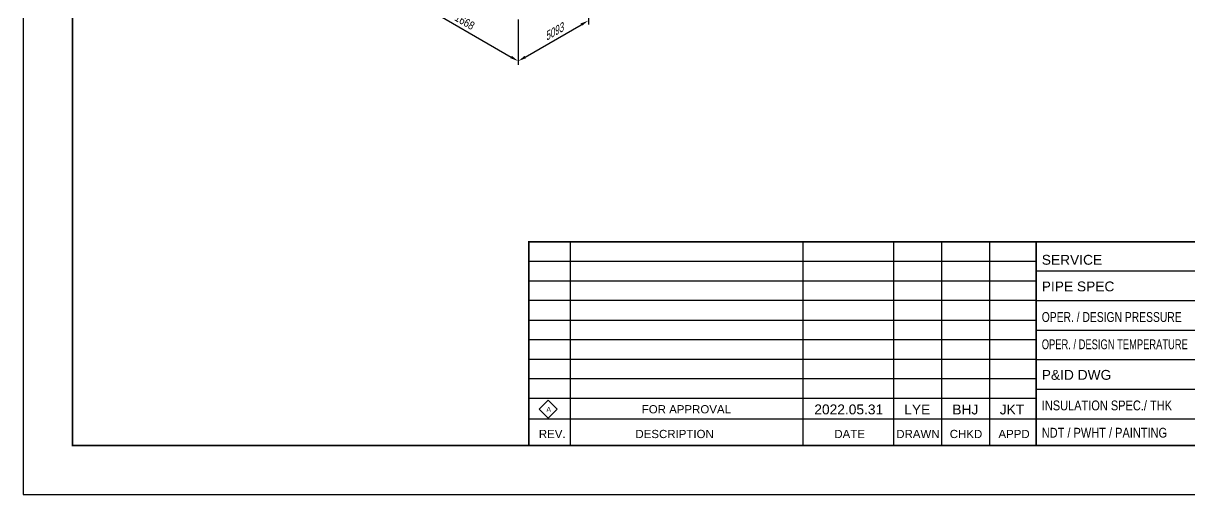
# Model space of a CAD drawing. Header units: millimetres. Extents: x 0 to 594, y 0 to 420.
# Drawn here: x 0 to 355.3, y 0 to 143.5 of the extents above; entities that cross this region are included whole.
import ezdxf
from ezdxf.enums import TextEntityAlignment as Align

# ---------------------------------------------------------------- set-up
doc = ezdxf.new("R2010")
doc.units = ezdxf.units.MM
doc.header["$LTSCALE"] = 0.25
doc.layers.add('TITLE', color=7, linetype='Continuous')
doc.layers.add('치수', color=1, linetype='Continuous')
doc.styles.add('AdskIsoMetric', font='arial.ttf', dxfattribs={"width": 0.8, "height": 2.5})
doc.styles.add('AdskIsoMetric-30', font='arial.ttf', dxfattribs={"width": 0.8, "height": 2.5})
doc.styles.add('AdskIsoMetric30', font='arial.ttf', dxfattribs={"width": 0.8, "oblique": 30, "height": 2.5})
doc.styles.add('FF1', font='arial.ttf')
doc.styles.add('RomanS', font='arial.ttf')
doc.styles.get("Standard").update_dxf_attribs({"font": 'arial.ttf'})
doc.dimstyles.new('AdskIsoMetric', dxfattribs={"dimtxt": 2.5, "dimasz": 2.5, "dimexe": 1, "dimexo": 2, "dimgap": 0.8, "dimtad": 1, "dimdec": 0, "dimrnd": 1, "dimzin": 0, "dimdsep": 46, "dimtxsty": 'AdskIsoMetric', "dimcen": 0, "dimclrt": 7, "dimadec": 0, "dimazin": 0, "dimtfac": 1, "dimtdec": 0, "dimtmove": 1, "dimatfit": 3, "dimfxl": 0, "dimfrac": 2, "dimtolj": 1, "dimtzin": 0, "dimarcsym": 0})

# ---------------------------------------------------------------- blocks, each defined once
blk = doc.blocks.new('*D45')
at = {"layer": 'Defpoints', "color": 0}
for p in [(172.1269620514727, 159.3350746049395), (150.7611754925764, 146.9995319842347), (172.1269620511133, 144.3350746049395)]:
    blk.add_point(p, dxfattribs=at)
at = {"layer": '치수', "color": 0, "lineweight": -2}
for p, q in [((172.1269620514173, 157.0256735281734), (172.1269620510856, 143.1803740665564)), ((150.7611754925211, 144.6901309074687), (150.7611754921893, 130.8448314458517)), ((152.926239001701, 133.249531984195), (169.9618985416293, 143.0850746049791))]:
    blk.add_line(p, q, dxfattribs=at)
at = {"layer": '치수', "color": 0}
for points in [[(169.7535652083025, 143.4459185232265), (170.170231874956, 142.7242306867318), (172.1269620511133, 144.3350746049395)], [(152.7179056683743, 133.6103759024423), (153.1345723350277, 132.8886880659477), (150.761175492217, 131.9995319842347)]]:
    blk.add_solid(points, dxfattribs=at)
at = {"layer": '치수', "color": 7, "insert": (161.4440687717278, 140.7842005626766), "char_height": 2.5, "attachment_point": 5, "rotation": 29.99999999894994, "style": 'AdskIsoMetric30'}
blk.add_mtext('\\A1;5093', dxfattribs=at)
blk = doc.blocks.new('*D46')
at = {"layer": 'Defpoints', "color": 0}
for p in [(117.7519903920091, 166.0573938885648), (150.7611754925764, 146.9995319842347), (150.761175492217, 131.9995319842347)]:
    blk.add_point(p, dxfattribs=at)
at = {"layer": '치수', "color": 0, "lineweight": -2}
for p, q in [((117.7519903919538, 163.7479928118144), (117.7519903916221, 149.9026933501896)), ((119.9170539010885, 149.807393888526), (148.5961119827782, 133.2495319842734)), ((150.7611754925211, 144.6901309074843), (150.7611754921893, 130.8448314458595))]:
    blk.add_line(p, q, dxfattribs=at)
at = {"layer": '치수', "color": 0}
for points in [[(120.1253872344282, 150.1682378067658), (119.7087205677487, 149.4465499702863), (117.7519903916497, 151.0573938885648)], [(148.804445316118, 133.6103759025132), (148.3877786494385, 132.8886880660336), (150.761175492217, 131.9995319842347)]]:
    blk.add_solid(points, dxfattribs=at)
at = {"layer": '치수', "color": 7, "insert": (134.476553394555, 144.0193447717828), "char_height": 2.5, "attachment_point": 5, "rotation": 329.99999999897494, "style": 'AdskIsoMetric-30'}
blk.add_mtext('\\A1;1668', dxfattribs=at)

msp = doc.modelspace()

# ---------------------------------------------------------------- linework, layer by layer
at = {"linetype": 'ByBlock', "lineweight": -2}
for p, q in [((166.5589909862356, 76.99999932018395), (166.5589909862356, 15.06869894198888)), ((237.4169545030313, 76.99999932018395), (237.4169545030313, 15.06869894198888)), ((265.0815897872226, 76.99999932018395), (265.0815897872226, 15.06869894198888)), ((279.7210598928934, 76.99999932018395), (279.7210598928934, 15.06869894198888)), ((294.3605299985643, 76.99999932018395), (294.3605299985643, 15.06869894198888))]:
    msp.add_line(p, q, dxfattribs=at)
for p, q in [((308.5762502482962, 70.99999932018392), (154.0000001042354, 70.99999932018392)), ((415.0000001042354, 67.99999932018392), (308.5762502482962, 67.99999932018392)), ((308.5762502482962, 64.99999932018392), (154.0000001042354, 64.99999932018392)), ((308.5762502482962, 59.0760464589888), (154.0000001042354, 59.0760464589888)), ((415.0000001042354, 58.99999932018395), (308.5762502482962, 58.99999932018395)), ((308.5762502482962, 53.0760464589888), (154.0000001042354, 53.0760464589888)), ((415.0000001042354, 49.99999932018395), (308.5762502482962, 49.99999932018395)), ((308.5762502482962, 47.15209359779368), (154.0000001042354, 47.15209359779368)), ((308.5762502482962, 41.15209359779368), (154.0000001042354, 41.15209359779368)), ((415.0000001042354, 40.99999932018395), (308.5762502482962, 40.99999932018395)), ((308.5762502482962, 35.22814073659856), (154.0000001042354, 35.22814073659856)), ((415.0000001042354, 31.99999932018395), (308.5762502482962, 31.99999932018395)), ((308.5762502482962, 29.22814073659856), (154.0000001042354, 29.22814073659856)), ((308.5762502482962, 22.99999932018395), (154.0000001042354, 22.99999932018395)), ((415.0000001042354, 22.99999932018395), (308.5762502482962, 22.99999932018395))]:
    msp.add_line(p, q)
msp.add_lwpolyline([(0, 0), (594, 0), (594, 420), (0, 420)], close=True)
at = {"const_width": 0.5}
msp.add_lwpolyline([(15, 15), (579, 15), (579, 405.0000000000001), (15, 405)], close=True, dxfattribs=at)
at = {"linetype": 'ByBlock', "lineweight": -2, "const_width": 0.5}
for points in [[(415.0000001042354, 76.99999932018392), (154.0000001042354, 76.99999932018395), (154.0000001042354, 14.99999932018393)], [(308.5762502482962, 76.99999932018395), (308.5762502482962, 15.13283872408425)]]:
    msp.add_lwpolyline(points, dxfattribs=at)
at = {"layer": 'TITLE', "color": 7, "linetype": 'Continuous'}
msp.add_lwpolyline([(159.9027013649079, 23.26131872674011), (162.6403414487959, 25.99895881062716), (159.9027013649079, 28.73659889451471), (157.1650612810199, 25.99895881062716)], close=True, dxfattribs=at)

# ---------------------------------------------------------------- texts
at = {"color": 7, "linetype": 'ByBlock', "lineweight": -2, "style": 'RomanS'}
for s, p in [('SERVICE', (310.25, 70.00596988026615)), ('PIPE SPEC', (310.25, 61.89763654810696)), ('P&ID DWG ', (310.25, 34.9726358070228))]:
    msp.add_text(s, height=3, dxfattribs=at).set_placement(p)
for s, width, p in [('OPER. / DESIGN PRESSURE', 0.75, (310.25, 52.58930247134127)), ('OPER. / DESIGN TEMPERATURE', 0.68, (310.25, 44.28096913918203)), ('INSULATION SPEC./ THK', 0.8, (310.25, 25.66430247486355)), ('NDT / PWHT / PAINTING', 0.8, (310.25, 17.35596914270437))]:
    msp.add_text(s, height=3, dxfattribs=dict(at, width=width)).set_placement(p)
at = {"color": 7, "style": 'AdskIsoMetric'}
msp.add_text('FOR APPROVAL', height=2.5, dxfattribs=at).set_placement((201.9879727446336, 25.99999932018396), align=Align.MIDDLE_CENTER)
at = {"color": 7, "linetype": 'ByBlock', "lineweight": -2, "style": 'RomanS'}
for s, p in [('REV.', (161.1157503977392, 17.22451142579794)), ('DESCRIPTION', (198.4012204713379, 17.22451142579794)), ('DATE', (251.718504496012, 17.22451142579794)), ('DRAWN', (272.5301866434816, 17.22451142579794)), ('CHKD', (287.1696567491524, 17.22451142579794)), ('APPD', (301.8091268548233, 17.22451142579794))]:
    msp.add_text(s, height=2.5, dxfattribs=at).set_placement(p, align=Align.CENTER)
at = {"color": 7}
for tag, p in [('2022.05.31', (251.4514677406169, 24.45180049632799)), ('LYE', (272.3199524787133, 24.42432418939788)), ('BHJ', (286.9594225843841, 24.42432418939788)), ('JKT', (301.1751428341161, 24.42432418939788))]:
    msp.add_attdef(tag, text='', height=3, dxfattribs=at).set_placement(p, align=Align.CENTER)
at = {"layer": 'TITLE', "color": 7, "linetype": 'Continuous', "style": 'FF1'}
msp.add_text('A', height=1.495200803022628, dxfattribs=at).set_placement((159.354091746317, 25.22249822222452))

# ---------------------------------------------------------------- dimensions: what is measured, and where the dimension line sits
at = {"layer": '치수'}
for base, p1, p2, angle, text, override, picture, middle in [((150.761175492217, 131.9995319842347), (117.7519903920092, 166.0573938885648), (150.7611754925764, 146.9995319842347), 329.9999999989749, '1668', {"dimtad": 0, "dimlfac": 43.75810907919131, "dimtxsty": 'AdskIsoMetric-30', "dimse1": 0, "dimse2": 0, "dimsd1": 0, "dimsd2": 0, "dimtmove": 1}, '*D46', (134.476553394555, 144.0193447717828)), ((172.1269620511133, 144.3350746049395), (150.7611754925764, 146.9995319842347), (172.1269620514727, 159.3350746049395), 29.99999999894994, '5093', {"dimtad": 0, "dimlfac": 206.4491711653348, "dimtxsty": 'AdskIsoMetric30', "dimse1": 0, "dimse2": 0, "dimsd1": 0, "dimsd2": 0, "dimtmove": 1}, '*D45', (161.4440687717278, 140.7842005626766))]:
    dim = msp.add_linear_dim(base=base, p1=p1, p2=p2, angle=angle, text=text, dimstyle='AdskIsoMetric', override=override, dxfattribs=at)
    dim.commit()
    dim.dimension.update_dxf_attribs({"geometry": picture, "text_midpoint": middle, "dimtype": 160})

doc.saveas('drawing.dxf')
